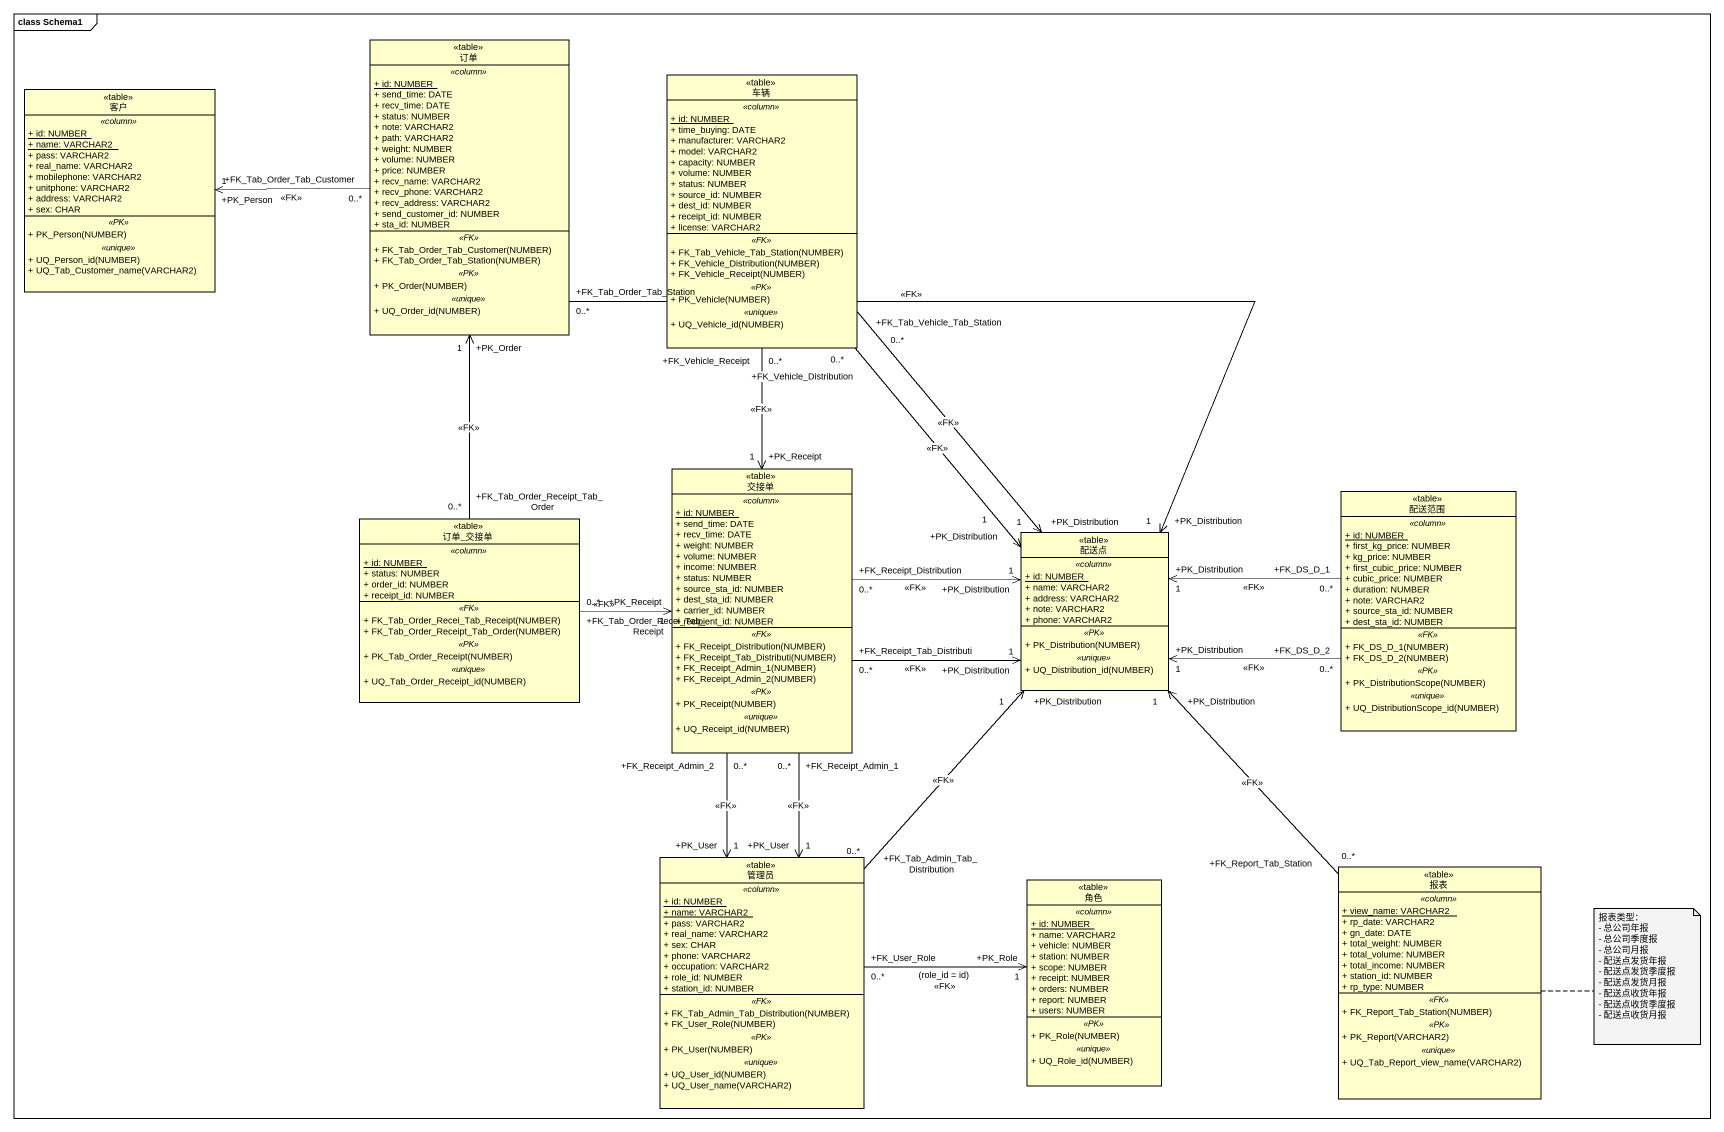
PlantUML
@startuml
mainframe class Schema1
hide circle
hide empty members
skinparam classAttributeIconSize 0
class 订单 <<table>> {
  .. <<column>> ..
  {static} + id: NUMBER
  + send_time: DATE
  + recv_time: DATE
  + status: NUMBER
  + note: VARCHAR2
  + path: VARCHAR2
  + weight: NUMBER
  + volume: NUMBER
  + price: NUMBER
  + recv_name: VARCHAR2
  + recv_phone: VARCHAR2
  + recv_address: VARCHAR2
  + send_customer_id: NUMBER
  + sta_id: NUMBER
  .. <<FK>> ..
  + FK_Tab_Order_Tab_Customer(NUMBER)
  + FK_Tab_Order_Tab_Station(NUMBER)
  .. <<PK>> ..
  + PK_Order(NUMBER)
  .. <<unique>> ..
  + UQ_Order_id(NUMBER)
}
class 客户 <<table>> {
  .. <<column>> ..
  {static} + id: NUMBER
  {static} + name: VARCHAR2
  + pass: VARCHAR2
  + real_name: VARCHAR2
  + mobilephone: VARCHAR2
  + unitphone: VARCHAR2
  + address: VARCHAR2
  + sex: CHAR
  .. <<PK>> ..
  + PK_Person(NUMBER)
  .. <<unique>> ..
  + UQ_Person_id(NUMBER)
  + UQ_Tab_Customer_name(VARCHAR2)
}
class 车辆 <<table>> {
  .. <<column>> ..
  {static} + id: NUMBER
  + time_buying: DATE
  + manufacturer: VARCHAR2
  + model: VARCHAR2
  + capacity: NUMBER
  + volume: NUMBER
  + status: NUMBER
  + source_id: NUMBER
  + dest_id: NUMBER
  + receipt_id: NUMBER
  + license: VARCHAR2
  .. <<FK>> ..
  + FK_Tab_Vehicle_Tab_Station(NUMBER)
  + FK_Vehicle_Distribution(NUMBER)
  + FK_Vehicle_Receipt(NUMBER)
  .. <<PK>> ..
  + PK_Vehicle(NUMBER)
  .. <<unique>> ..
  + UQ_Vehicle_id(NUMBER)
}
class 交接单 <<table>> {
  .. <<column>> ..
  {static} + id: NUMBER
  + send_time: DATE
  + recv_time: DATE
  + weight: NUMBER
  + volume: NUMBER
  + income: NUMBER
  + status: NUMBER
  + source_sta_id: NUMBER
  + dest_sta_id: NUMBER
  + carrier_id: NUMBER
  + recipient_id: NUMBER
  .. <<FK>> ..
  + FK_Receipt_Distribution(NUMBER)
  + FK_Receipt_Tab_Distributi(NUMBER)
  + FK_Receipt_Admin_1(NUMBER)
  + FK_Receipt_Admin_2(NUMBER)
  .. <<PK>> ..
  + PK_Receipt(NUMBER)
  .. <<unique>> ..
  + UQ_Receipt_id(NUMBER)
}
class 订单_交接单 <<table>> {
  .. <<column>> ..
  {static} + id: NUMBER
  + status: NUMBER
  + order_id: NUMBER
  + receipt_id: NUMBER
  .. <<FK>> ..
  + FK_Tab_Order_Recei_Tab_Receipt(NUMBER)
  + FK_Tab_Order_Receipt_Tab_Order(NUMBER)
  .. <<PK>> ..
  + PK_Tab_Order_Receipt(NUMBER)
  .. <<unique>> ..
  + UQ_Tab_Order_Receipt_id(NUMBER)
}
class 配送范围 <<table>> {
  .. <<column>> ..
  {static} + id: NUMBER
  + first_kg_price: NUMBER
  + kg_price: NUMBER
  + first_cubic_price: NUMBER
  + cubic_price: NUMBER
  + duration: NUMBER
  + note: VARCHAR2
  + source_sta_id: NUMBER
  + dest_sta_id: NUMBER
  .. <<FK>> ..
  + FK_DS_D_1(NUMBER)
  + FK_DS_D_2(NUMBER)
  .. <<PK>> ..
  + PK_DistributionScope(NUMBER)
  .. <<unique>> ..
  + UQ_DistributionScope_id(NUMBER)
}
class 配送点 <<table>> {
  .. <<column>> ..
  {static} + id: NUMBER
  + name: VARCHAR2
  + address: VARCHAR2
  + note: VARCHAR2
  + phone: VARCHAR2
  .. <<PK>> ..
  + PK_Distribution(NUMBER)
  .. <<unique>> ..
  + UQ_Distribution_id(NUMBER)
}
class 管理员 <<table>> {
  .. <<column>> ..
  {static} + id: NUMBER
  {static} + name: VARCHAR2
  + pass: VARCHAR2
  + real_name: VARCHAR2
  + sex: CHAR
  + phone: VARCHAR2
  + occupation: VARCHAR2
  + role_id: NUMBER
  + station_id: NUMBER
  .. <<FK>> ..
  + FK_Tab_Admin_Tab_Distribution(NUMBER)
  + FK_User_Role(NUMBER)
  .. <<PK>> ..
  + PK_User(NUMBER)
  .. <<unique>> ..
  + UQ_User_id(NUMBER)
  + UQ_User_name(VARCHAR2)
}
class 报表 <<table>> {
  .. <<column>> ..
  {static} + view_name: VARCHAR2
  + rp_date: VARCHAR2
  + gn_date: DATE
  + total_weight: NUMBER
  + total_volume: NUMBER
  + total_income: NUMBER
  + station_id: NUMBER
  + rp_type: NUMBER
  .. <<FK>> ..
  + FK_Report_Tab_Station(NUMBER)
  .. <<PK>> ..
  + PK_Report(VARCHAR2)
  .. <<unique>> ..
  + UQ_Tab_Report_view_name(VARCHAR2)
}
class 角色 <<table>> {
  .. <<column>> ..
  {static} + id: NUMBER
  + name: VARCHAR2
  + vehicle: NUMBER
  + station: NUMBER
  + scope: NUMBER
  + receipt: NUMBER
  + orders: NUMBER
  + report: NUMBER
  + users: NUMBER
  .. <<PK>> ..
  + PK_Role(NUMBER)
  .. <<unique>> ..
  + UQ_Role_id(NUMBER)
}
订单 "+FK_Tab_Order_Tab_Customer\n0..*" -left-> "+PK_Person\n1" 客户 : <<FK>>
订单 "+FK_Tab_Order_Tab_Station\n0..*" --> "+PK_Distribution\n1" 配送点 : <<FK>>
车辆 "+FK_Vehicle_Receipt\n0..*" --> "+PK_Receipt\n1" 交接单 : <<FK>>
车辆 "+FK_Vehicle_Distribution\n0..*" --> "+PK_Distribution\n1" 配送点 : <<FK>>
车辆 "+FK_Tab_Vehicle_Tab_Station\n0..*" --> "+PK_Distribution\n1" 配送点 : <<FK>>
交接单 "+FK_Receipt_Distribution\n0..*" -right-> "+PK_Distribution\n1" 配送点 : <<FK>>
交接单 "+FK_Receipt_Tab_Distributi\n0..*" -right-> "+PK_Distribution\n1" 配送点 : <<FK>>
交接单 "+FK_Receipt_Admin_1\n0..*" --> "+PK_User\n1" 管理员 : <<FK>>
交接单 "+FK_Receipt_Admin_2\n0..*" --> "+PK_User\n1" 管理员 : <<FK>>
订单_交接单 "+FK_Tab_Order_Receipt_Tab_Order\n0..*" -up-> "+PK_Order\n1" 订单 : <<FK>>
订单_交接单 "+FK_Tab_Order_Recei_Tab_Receipt\n0..*" -right-> "+PK_Receipt\n1" 交接单 : <<FK>>
配送范围 "+FK_DS_D_1\n0..*" -left-> "+PK_Distribution\n1" 配送点 : <<FK>>
配送范围 "+FK_DS_D_2\n0..*" -left-> "+PK_Distribution\n1" 配送点 : <<FK>>
管理员 "+FK_Tab_Admin_Tab_Distribution\n0..*" -up-> "+PK_Distribution\n1" 配送点 : <<FK>>
管理员 "+FK_User_Role\n0..*" -right-> "+PK_Role\n1" 角色 : (role_id = id)\n<<FK>>
报表 "+FK_Report_Tab_Station\n0..*" -up-> "+PK_Distribution\n1" 配送点 : <<FK>>
note right of 报表
  报表类型：
  - 总公司年报
  - 总公司季度报
  - 总公司月报
  - 配送点发货年报
  - 配送点发货季度报
  - 配送点发货月报
  - 配送点收货年报
  - 配送点收货季度报
  - 配送点收货月报
end note
@enduml
